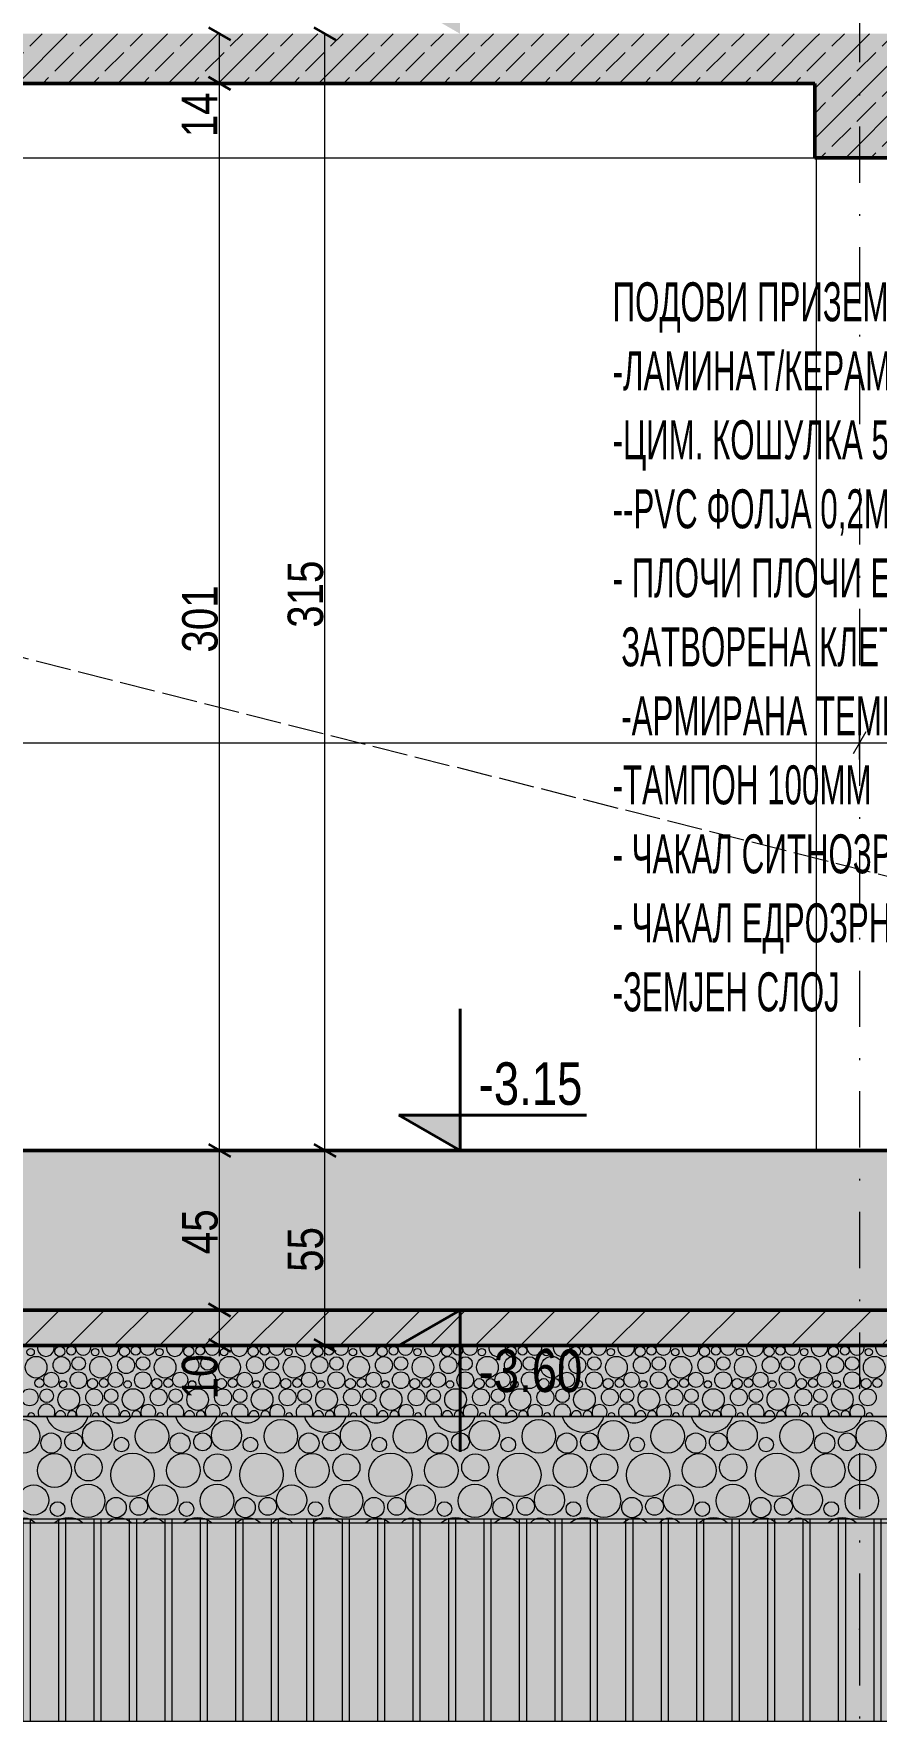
# Model space of a CAD drawing. Header units: millimetres. Extents: x -440 to 2671, y 0 to 297.
# Drawn here: x 224.3 to 271.9, y 64.1 to 159.3 of the extents above; entities that cross this region are included whole.
import ezdxf

# ---------------------------------------------------------------- set-up
doc = ezdxf.new("R2010")
doc.units = ezdxf.units.MM
doc.header["$MEASUREMENT"] = 0
doc.linetypes.add('- Осеви линии', pattern=[6.702778, 3.175, -1.763889, 0, -1.763889])
doc.linetypes.add('- Скирити линии', pattern=[2.45, 2, -0.45])
for name, color, linetype, lineweight, true_color in [('1', 7, 'Continuous', 13, 0x2b2b2b), ('104', 7, 'Continuous', 15, 0x3e3e3e), ('161', 7, 'Continuous', 15, 0x6a6a6a), ('19', 7, 'Continuous', 0, 0xe4e4e4), ('29', 7, 'Continuous', 50, 0x111111), ('4', 7, 'Continuous', 20, 0x3e3e3e), ('45', 7, 'Continuous', 35, 0x404040), ('46', 7, 'Continuous', 35, 0x4e4e4e), ('61', 7, 'Continuous', 20, 0x6a6a6a), ('65', 7, 'Continuous', 20, 0x4e4e4e), ('84', 7, 'Continuous', 20, 0x3e3e3e), ('85', 7, 'Continuous', 20, 0x404040), ('88', 7, 'Continuous', 20, 0x5e5e5e)]:
    doc.layers.add(name, color=color, linetype=linetype, lineweight=lineweight, true_color=true_color)
for name, color, linetype, lineweight in [('101', 253, 'Continuous', 15), ('102', 254, 'Continuous', 15), ('141', 7, 'Continuous', 35), ('164', 255, 'Continuous', 15), ('18', 9, 'Continuous', 15), ('21', 7, 'Continuous', 50), ('27', 7, 'Continuous', 40), ('7', 7, 'Continuous', 25)]:
    doc.layers.add(name, color=color, linetype=linetype, lineweight=lineweight)
doc.styles.add('GENERATED_STYLE_6', font='GOTHIC.TTF')
pattern_1 = [(45, (-1043.7373, 159.275), (-1.4142136, 1.4142136), []), (45, (-1044.4444, 159.9821), (-1.4142136, 1.4142136), [1.5, -0.5])]

# ---------------------------------------------------------------- blocks, each defined once
blk = doc.blocks.new('*X2')
at = {"layer": '101', "color": 253, "linetype": 'Continuous', "lineweight": 15}
for centre, radius in [((224.156, 84.901), 0.207), ((225.807, 84.942), 0.286), ((226.445, 84.978), 0.251), ((227.793, 84.901), 0.207), ((229.444, 84.942), 0.286), ((230.083, 84.978), 0.251), ((231.43, 84.901), 0.207), ((233.081, 84.942), 0.286), ((233.72, 84.978), 0.251), ((235.067, 84.901), 0.207), ((236.718, 84.942), 0.286), ((237.357, 84.978), 0.251), ((238.704, 84.901), 0.207), ((240.356, 84.942), 0.286), ((240.994, 84.978), 0.251), ((242.341, 84.901), 0.207), ((243.993, 84.942), 0.286), ((244.631, 84.978), 0.251), ((245.978, 84.901), 0.207), ((247.63, 84.942), 0.286), ((248.268, 84.978), 0.251), ((249.615, 84.901), 0.207), ((251.267, 84.942), 0.286), ((251.905, 84.978), 0.251), ((253.252, 84.901), 0.207), ((254.904, 84.942), 0.286), ((255.542, 84.978), 0.251), ((256.89, 84.901), 0.207), ((258.541, 84.942), 0.286), ((259.179, 84.978), 0.251), ((260.527, 84.901), 0.207), ((262.178, 84.942), 0.286), ((262.816, 84.978), 0.251), ((264.164, 84.901), 0.207), ((265.815, 84.942), 0.286), ((266.453, 84.978), 0.251), ((267.801, 84.901), 0.207), ((269.452, 84.942), 0.286), ((270.09, 84.978), 0.251), ((271.438, 84.901), 0.207), ((224.468, 84.044), 0.612), ((225.904, 84.169), 0.477), ((226.854, 83.314), 0.473), ((226.864, 84.257), 0.384), ((228.105, 84.044), 0.612), ((229.541, 84.169), 0.477), ((230.491, 83.314), 0.473), ((230.501, 84.257), 0.384), ((231.742, 84.044), 0.612), ((233.178, 84.169), 0.477), ((234.128, 83.314), 0.473), ((234.138, 84.257), 0.384), ((235.379, 84.044), 0.612), ((236.815, 84.169), 0.477), ((237.765, 83.314), 0.473), ((237.775, 84.257), 0.384), ((239.017, 84.044), 0.612), ((240.452, 84.169), 0.477), ((241.402, 83.314), 0.473), ((241.412, 84.257), 0.384), ((242.654, 84.044), 0.612), ((244.089, 84.169), 0.477), ((245.039, 83.314), 0.473), ((245.05, 84.257), 0.384), ((246.291, 84.044), 0.612), ((247.726, 84.169), 0.477), ((248.676, 83.314), 0.473), ((248.687, 84.257), 0.384), ((249.928, 84.044), 0.612), ((251.363, 84.169), 0.477), ((252.314, 83.314), 0.473), ((252.324, 84.257), 0.384), ((253.565, 84.044), 0.612), ((255, 84.169), 0.477), ((255.951, 83.314), 0.473), ((255.961, 84.257), 0.384), ((257.202, 84.044), 0.612), ((258.638, 84.169), 0.477), ((259.588, 83.314), 0.473), ((259.598, 84.257), 0.384), ((260.839, 84.044), 0.612), ((262.275, 84.169), 0.477), ((263.225, 83.314), 0.473), ((263.235, 84.257), 0.384), ((264.476, 84.044), 0.612), ((265.912, 84.169), 0.477), ((266.862, 83.314), 0.473), ((266.872, 84.257), 0.384), ((268.113, 84.044), 0.612), ((269.549, 84.169), 0.477), ((270.499, 83.314), 0.473), ((270.509, 84.257), 0.384), ((271.75, 84.044), 0.612), ((224.104, 82.349), 0.477), ((224.645, 83.158), 0.251), ((225.319, 83.335), 0.426), ((226.305, 82.224), 0.612), ((225.993, 83.081), 0.207), ((227.741, 82.349), 0.477), ((227.644, 83.122), 0.286), ((228.283, 83.158), 0.251), ((228.956, 83.335), 0.426), ((229.942, 82.224), 0.612), ((229.63, 83.081), 0.207), ((231.378, 82.349), 0.477), ((231.281, 83.122), 0.286), ((231.92, 83.158), 0.251), ((232.593, 83.335), 0.426), ((233.579, 82.224), 0.612), ((233.267, 83.081), 0.207), ((235.015, 82.349), 0.477), ((234.918, 83.122), 0.286), ((235.557, 83.158), 0.251), ((236.23, 83.335), 0.426), ((237.217, 82.224), 0.612), ((236.904, 83.081), 0.207), ((238.652, 82.349), 0.477), ((238.556, 83.122), 0.286), ((239.194, 83.158), 0.251), ((239.868, 83.335), 0.426), ((240.854, 82.224), 0.612), ((240.541, 83.081), 0.207), ((242.289, 82.349), 0.477), ((242.193, 83.122), 0.286), ((242.831, 83.158), 0.251), ((243.505, 83.335), 0.426), ((244.491, 82.224), 0.612), ((244.178, 83.081), 0.207), ((245.926, 82.349), 0.477), ((245.83, 83.122), 0.286), ((246.468, 83.158), 0.251), ((247.142, 83.335), 0.426), ((248.128, 82.224), 0.612), ((247.815, 83.081), 0.207), ((249.563, 82.349), 0.477), ((249.467, 83.122), 0.286), ((250.105, 83.158), 0.251), ((250.779, 83.335), 0.426), ((251.765, 82.224), 0.612), ((251.452, 83.081), 0.207), ((253.2, 82.349), 0.477), ((253.104, 83.122), 0.286), ((253.742, 83.158), 0.251), ((254.416, 83.335), 0.426), ((255.402, 82.224), 0.612), ((255.09, 83.081), 0.207), ((256.838, 82.349), 0.477), ((256.741, 83.122), 0.286), ((257.379, 83.158), 0.251), ((258.053, 83.335), 0.426), ((259.039, 82.224), 0.612), ((258.727, 83.081), 0.207), ((260.475, 82.349), 0.477), ((260.378, 83.122), 0.286), ((261.016, 83.158), 0.251), ((261.69, 83.335), 0.426), ((262.676, 82.224), 0.612), ((262.364, 83.081), 0.207), ((264.112, 82.349), 0.477), ((264.015, 83.122), 0.286), ((264.653, 83.158), 0.251), ((265.327, 83.335), 0.426), ((266.313, 82.224), 0.612), ((266.001, 83.081), 0.207), ((267.749, 82.349), 0.477), ((267.652, 83.122), 0.286), ((268.29, 83.158), 0.251), ((268.964, 83.335), 0.426), ((269.95, 82.224), 0.612), ((269.638, 83.081), 0.207), ((271.386, 82.349), 0.477), ((271.289, 83.122), 0.286), ((271.927, 83.158), 0.251), ((225.064, 82.437), 0.384), ((228.701, 82.437), 0.384), ((232.338, 82.437), 0.384), ((235.975, 82.437), 0.384), ((239.612, 82.437), 0.384), ((243.25, 82.437), 0.384), ((246.887, 82.437), 0.384), ((250.524, 82.437), 0.384), ((254.161, 82.437), 0.384), ((257.798, 82.437), 0.384), ((261.435, 82.437), 0.384), ((265.072, 82.437), 0.384), ((268.709, 82.437), 0.384)]:
    blk.add_circle(centre, radius, dxfattribs=at)
for centre, radius, start, end in [((225.017, 85.134), 0.473, 162.59898, 17.40102), ((226.268, 85.864), 0.612, 254.33377, 285.66623), ((227.119, 85.155), 0.426, 163.6472, 16.3528), ((228.654, 85.134), 0.473, 162.59898, 17.40102), ((229.905, 85.864), 0.612, 254.33377, 285.66623), ((230.756, 85.155), 0.426, 163.6472, 16.3528), ((232.291, 85.134), 0.473, 162.59898, 17.40102), ((233.542, 85.864), 0.612, 254.33377, 285.66623), ((234.393, 85.155), 0.426, 163.6472, 16.3528), ((235.928, 85.134), 0.473, 162.59898, 17.40102), ((237.179, 85.864), 0.612, 254.33377, 285.66623), ((238.03, 85.155), 0.426, 163.6472, 16.3528), ((239.565, 85.134), 0.473, 162.59898, 17.40102), ((240.817, 85.864), 0.612, 254.33377, 285.66623), ((241.668, 85.155), 0.426, 163.6472, 16.3528), ((243.202, 85.134), 0.473, 162.59898, 17.40102), ((244.454, 85.864), 0.612, 254.33377, 285.66623), ((245.305, 85.155), 0.426, 163.6472, 16.3528), ((246.839, 85.134), 0.473, 162.59898, 17.40102), ((248.091, 85.864), 0.612, 254.33377, 285.66623), ((248.942, 85.155), 0.426, 163.6472, 16.3528), ((250.476, 85.134), 0.473, 162.59898, 17.40102), ((251.728, 85.864), 0.612, 254.33377, 285.66623), ((252.579, 85.155), 0.426, 163.6472, 16.3528), ((254.114, 85.134), 0.473, 162.59898, 17.40102), ((255.365, 85.864), 0.612, 254.33377, 285.66623), ((256.216, 85.155), 0.426, 163.6472, 16.3528), ((257.751, 85.134), 0.473, 162.59898, 17.40102), ((259.002, 85.864), 0.612, 254.33377, 285.66623), ((259.853, 85.155), 0.426, 163.6472, 16.3528), ((261.388, 85.134), 0.473, 162.59898, 17.40102), ((262.639, 85.864), 0.612, 254.33377, 285.66623), ((263.49, 85.155), 0.426, 163.6472, 16.3528), ((265.025, 85.134), 0.473, 162.59898, 17.40102), ((266.276, 85.864), 0.612, 254.33377, 285.66623), ((267.127, 85.155), 0.426, 163.6472, 16.3528), ((268.662, 85.134), 0.473, 162.59898, 17.40102), ((269.913, 85.864), 0.612, 254.33377, 285.66623), ((270.764, 85.155), 0.426, 163.6472, 16.3528), ((272.299, 85.134), 0.473, 162.59898, 17.40102), ((225.054, 81.494), 0.473, 332.4801, 207.5199), ((227.156, 81.515), 0.426, 325.62131, 214.37869), ((228.691, 81.494), 0.473, 332.4801, 207.5199), ((230.793, 81.515), 0.426, 325.62131, 214.37869), ((232.328, 81.494), 0.473, 332.4801, 207.5199), ((234.43, 81.515), 0.426, 325.62131, 214.37869), ((235.965, 81.494), 0.473, 332.4801, 207.5199), ((238.068, 81.515), 0.426, 325.62131, 214.37869), ((239.602, 81.494), 0.473, 332.4801, 207.5199), ((241.705, 81.515), 0.426, 325.62131, 214.37869), ((243.239, 81.494), 0.473, 332.4801, 207.5199), ((245.342, 81.515), 0.426, 325.62131, 214.37869), ((246.876, 81.494), 0.473, 332.4801, 207.5199), ((248.979, 81.515), 0.426, 325.62131, 214.37869), ((250.514, 81.494), 0.473, 332.4801, 207.5199), ((252.616, 81.515), 0.426, 325.62131, 214.37869), ((254.151, 81.494), 0.473, 332.4801, 207.5199), ((256.253, 81.515), 0.426, 325.62131, 214.37869), ((257.788, 81.494), 0.473, 332.4801, 207.5199), ((259.89, 81.515), 0.426, 325.62131, 214.37869), ((261.425, 81.494), 0.473, 332.4801, 207.5199), ((263.527, 81.515), 0.426, 325.62131, 214.37869), ((265.062, 81.494), 0.473, 332.4801, 207.5199), ((267.164, 81.515), 0.426, 325.62131, 214.37869), ((268.699, 81.494), 0.473, 332.4801, 207.5199), ((270.801, 81.515), 0.426, 325.62131, 214.37869), ((224.193, 81.261), 0.207, 3.86586, 176.13414), ((225.844, 81.303), 0.286, 354.47725, 185.52275), ((226.483, 81.338), 0.251, 345.45425, 194.54575), ((227.83, 81.261), 0.207, 3.86586, 176.13414), ((229.481, 81.303), 0.286, 354.47725, 185.52275), ((230.12, 81.338), 0.251, 345.45425, 194.54575), ((231.467, 81.261), 0.207, 3.86586, 176.13414), ((233.118, 81.303), 0.286, 354.47725, 185.52275), ((233.757, 81.338), 0.251, 345.45425, 194.54575), ((235.104, 81.261), 0.207, 3.86586, 176.13414), ((236.756, 81.303), 0.286, 354.47725, 185.52275), ((237.394, 81.338), 0.251, 345.45425, 194.54575), ((238.741, 81.261), 0.207, 3.86586, 176.13414), ((240.393, 81.303), 0.286, 354.47725, 185.52275), ((241.031, 81.338), 0.251, 345.45425, 194.54575), ((242.378, 81.261), 0.207, 3.86586, 176.13414), ((244.03, 81.303), 0.286, 354.47725, 185.52275), ((244.668, 81.338), 0.251, 345.45425, 194.54575), ((246.015, 81.261), 0.207, 3.86586, 176.13414), ((247.667, 81.303), 0.286, 354.47725, 185.52275), ((248.305, 81.338), 0.251, 345.45425, 194.54575), ((249.652, 81.261), 0.207, 3.86586, 176.13414), ((251.304, 81.303), 0.286, 354.47725, 185.52275), ((251.942, 81.338), 0.251, 345.45425, 194.54575), ((253.29, 81.261), 0.207, 3.86586, 176.13414), ((254.941, 81.303), 0.286, 354.47725, 185.52275), ((255.579, 81.338), 0.251, 345.45425, 194.54575), ((256.927, 81.261), 0.207, 3.86586, 176.13414), ((258.578, 81.303), 0.286, 354.47725, 185.52275), ((259.216, 81.338), 0.251, 345.45425, 194.54575), ((260.564, 81.261), 0.207, 3.86586, 176.13414), ((262.215, 81.303), 0.286, 354.47725, 185.52275), ((262.853, 81.338), 0.251, 345.45425, 194.54575), ((264.201, 81.261), 0.207, 3.86586, 176.13414), ((265.852, 81.303), 0.286, 354.47725, 185.52275), ((266.49, 81.338), 0.251, 345.45425, 194.54575), ((267.838, 81.261), 0.207, 3.86586, 176.13414), ((269.489, 81.303), 0.286, 354.47725, 185.52275), ((270.127, 81.338), 0.251, 345.45425, 194.54575), ((271.475, 81.261), 0.207, 3.86586, 176.13414)]:
    blk.add_arc(centre, radius, start, end, dxfattribs=at)
blk = doc.blocks.new('*X3')
at = {"layer": '101', "color": 253, "linetype": 'Continuous', "lineweight": 15}
for centre, radius in [((223.727, 80.151), 0.946), ((227.932, 80.194), 0.851), ((231.001, 80.151), 0.946), ((235.206, 80.194), 0.851), ((238.275, 80.151), 0.946), ((242.48, 80.194), 0.851), ((245.55, 80.151), 0.946), ((249.754, 80.194), 0.851), ((252.824, 80.151), 0.946), ((257.028, 80.194), 0.851), ((260.098, 80.151), 0.946), ((264.302, 80.194), 0.851), ((267.372, 80.151), 0.946), ((271.577, 80.194), 0.851), ((225.308, 79.768), 0.572), ((226.584, 79.839), 0.501), ((229.279, 79.686), 0.414), ((232.582, 79.768), 0.572), ((233.858, 79.839), 0.501), ((236.553, 79.686), 0.414), ((239.856, 79.768), 0.572), ((241.133, 79.839), 0.501), ((243.827, 79.686), 0.414), ((247.13, 79.768), 0.572), ((248.407, 79.839), 0.501), ((251.102, 79.686), 0.414), ((254.404, 79.768), 0.572), ((255.681, 79.839), 0.501), ((258.376, 79.686), 0.414), ((261.678, 79.768), 0.572), ((262.955, 79.839), 0.501), ((265.65, 79.686), 0.414), ((268.953, 79.768), 0.572), ((270.229, 79.839), 0.501), ((225.501, 78.222), 0.954), ((227.422, 78.398), 0.767), ((229.904, 77.972), 1.224), ((232.775, 78.222), 0.954), ((234.696, 78.398), 0.767), ((237.178, 77.972), 1.224), ((240.049, 78.222), 0.954), ((241.97, 78.398), 0.767), ((244.452, 77.972), 1.224), ((247.323, 78.222), 0.954), ((249.244, 78.398), 0.767), ((251.726, 77.972), 1.224), ((254.598, 78.222), 0.954), ((256.518, 78.398), 0.767), ((259, 77.972), 1.224), ((261.872, 78.222), 0.954), ((263.792, 78.398), 0.767), ((266.275, 77.972), 1.224), ((269.146, 78.222), 0.954), ((271.067, 78.398), 0.767), ((224.332, 76.554), 0.851), ((227.401, 76.511), 0.946), ((231.606, 76.554), 0.851), ((234.675, 76.511), 0.946), ((238.88, 76.554), 0.851), ((241.95, 76.511), 0.946), ((246.154, 76.554), 0.851), ((249.224, 76.511), 0.946), ((253.428, 76.554), 0.851), ((256.498, 76.511), 0.946), ((260.702, 76.554), 0.851), ((263.772, 76.511), 0.946), ((267.977, 76.554), 0.851), ((271.046, 76.511), 0.946), ((225.679, 76.046), 0.414), ((228.982, 76.129), 0.572), ((230.258, 76.199), 0.501), ((232.953, 76.046), 0.414), ((236.256, 76.129), 0.572), ((237.533, 76.199), 0.501), ((240.227, 76.046), 0.414), ((243.53, 76.129), 0.572), ((244.807, 76.199), 0.501), ((247.502, 76.046), 0.414), ((250.804, 76.129), 0.572), ((252.081, 76.199), 0.501), ((254.776, 76.046), 0.414), ((258.078, 76.129), 0.572), ((259.355, 76.199), 0.501), ((262.05, 76.046), 0.414), ((265.353, 76.129), 0.572), ((266.629, 76.199), 0.501), ((269.324, 76.046), 0.414)]:
    blk.add_circle(centre, radius, dxfattribs=at)
for centre, radius, start, end in [((226.23, 81.612), 1.224, 195.99442, 344.00558), ((229.101, 81.861), 0.954, 217.9292, 322.0708), ((233.504, 81.612), 1.224, 195.99442, 344.00558), ((236.375, 81.861), 0.954, 217.9292, 322.0708), ((240.778, 81.612), 1.224, 195.99442, 344.00558), ((243.649, 81.861), 0.954, 217.9292, 322.0708), ((248.052, 81.612), 1.224, 195.99442, 344.00558), ((250.923, 81.861), 0.954, 217.9292, 322.0708), ((255.326, 81.612), 1.224, 195.99442, 344.00558), ((258.198, 81.861), 0.954, 217.9292, 322.0708), ((262.6, 81.612), 1.224, 195.99442, 344.00558), ((265.472, 81.861), 0.954, 217.9292, 322.0708), ((269.875, 81.612), 1.224, 195.99442, 344.00558), ((223.822, 74.758), 0.767, 42.37311, 137.62689), ((226.304, 74.332), 1.224, 50.34184, 129.65816), ((229.175, 74.582), 0.954, 46.61075, 133.38925), ((231.096, 74.758), 0.767, 42.37311, 137.62689), ((233.578, 74.332), 1.224, 50.34184, 129.65816), ((236.449, 74.582), 0.954, 46.61075, 133.38925), ((238.37, 74.758), 0.767, 42.37311, 137.62689), ((240.852, 74.332), 1.224, 50.34184, 129.65816), ((243.723, 74.582), 0.954, 46.61075, 133.38925), ((245.644, 74.758), 0.767, 42.37311, 137.62689), ((248.126, 74.332), 1.224, 50.34184, 129.65816), ((250.998, 74.582), 0.954, 46.61075, 133.38925), ((252.918, 74.758), 0.767, 42.37311, 137.62689), ((255.4, 74.332), 1.224, 50.34184, 129.65816), ((258.272, 74.582), 0.954, 46.61075, 133.38925), ((260.192, 74.758), 0.767, 42.37311, 137.62689), ((262.675, 74.332), 1.224, 50.34184, 129.65816), ((265.546, 74.582), 0.954, 46.61075, 133.38925), ((267.467, 74.758), 0.767, 42.37311, 137.62689), ((269.949, 74.332), 1.224, 50.34184, 129.65816)]:
    blk.add_arc(centre, radius, start, end, dxfattribs=at)

msp = doc.modelspace()

# ---------------------------------------------------------------- hatches: boundary and pattern name
at = {"linetype": 'Continuous', "lineweight": 0, "true_color": 0x000000}
for points in [[(248.382, 159.275), (248.382, 161.275), (244.922, 161.275)], [(248.382, 96.275), (248.382, 98.275), (244.922, 98.275)], [(248.382, 87.275), (244.922, 85.275), (248.382, 85.275)]]:
    msp.add_hatch(color=18, dxfattribs=at).paths.add_polyline_path(points)
at = {"layer": '1', "linetype": 'Continuous', "lineweight": 13, "true_color": 0x2b2b2b}
h = msp.add_hatch(dxfattribs=at)
h.set_pattern_fill('1_СТОМАНОБЕТОН_0001', color=250, style=0, pattern_type=2)
h.set_pattern_definition(pattern_1)
h.paths.add_polyline_path([(170.372, 159.275), (170.372, 156.475), (268.401, 156.475), (268.401, 159.275)])
h = msp.add_hatch(dxfattribs=at)
h.set_pattern_fill('1_СТОМАНОБЕТОН_0001', color=250, style=0, pattern_type=2)
h.set_pattern_definition(pattern_1)
h.paths.add_polyline_path([(268.401, 159.275), (268.401, 152.275), (273.401, 152.275), (273.401, 159.275)])
h = msp.add_hatch(dxfattribs=at)
h.set_pattern_fill('1_СТОМАНОБЕТОН_0001', color=250, style=0, pattern_type=2)
h.set_pattern_definition(pattern_1)
h.paths.add_polyline_path([(333.42, 87.275), (333.42, 96.275), (93.419, 96.275), (93.419, 87.275)])
at = {"layer": '102', "linetype": 'Continuous', "lineweight": 15}
for points in [[(41.424, 64.075), (387.57, 64.075), (387.57, 80.433), (335.689, 94.015), (335.584, 75.475), (82.184, 75.475), (82.184, 86.275), (82.184, 96.275), (71.699, 153.34), (41.424, 153.34)], [(91.584, 87.275), (91.584, 85.275), (335.584, 85.275), (335.584, 87.275)]]:
    msp.add_hatch(color=254, dxfattribs=at).paths.add_polyline_path(points)
at = {"layer": '104', "linetype": 'Continuous', "lineweight": 15, "true_color": 0x3e3e3e}
h = msp.add_hatch(dxfattribs=at)
h.set_pattern_fill('MASONRY_BLOCK_0001', color=250, style=0, pattern_type=2)
h.set_pattern_definition([(45, (-1043.7373, 159.275), (-1.2727922, 1.2727922), [])])
h.paths.add_polyline_path([(91.584, 87.275), (91.584, 85.275), (335.584, 85.275), (335.584, 87.275)])
at = {"layer": '161', "linetype": 'Continuous', "lineweight": 15, "true_color": 0x6a6a6a}
h = msp.add_hatch(dxfattribs=at)
h.set_pattern_fill('DOUBLE_1_1_0001', color=251, style=0, pattern_type=2)
h.set_pattern_definition([(90, (236.1403, 95.2958), (-2, 0), []), (90, (235.7403, 95.2958), (-2, 0), [])])
h.paths.add_polyline_path([(41.424, 64.075), (387.57, 64.075), (387.57, 80.433), (335.689, 94.015), (335.584, 75.475), (82.184, 75.475), (82.184, 86.275), (82.184, 96.275), (71.699, 153.34), (41.424, 153.34)])
at = {"layer": '18', "linetype": 'Continuous', "lineweight": 15}
for points in [[(170.372, 159.275), (170.372, 156.475), (268.401, 156.475), (268.401, 159.275)], [(268.401, 159.275), (268.401, 152.275), (273.401, 152.275), (273.401, 159.275)], [(333.42, 87.275), (333.42, 96.275), (93.419, 96.275), (93.419, 87.275)]]:
    msp.add_hatch(color=9, dxfattribs=at).paths.add_polyline_path(points)
at = {"layer": '19', "linetype": 'Continuous', "lineweight": 0, "true_color": 0xe4e4e4}
for points in [[(82.184, 81.275), (335.584, 81.275), (335.584, 85.275), (82.184, 85.275)], [(82.184, 75.275), (335.584, 75.275), (335.584, 81.275), (82.184, 81.275)]]:
    msp.add_hatch(color=254, dxfattribs=at).paths.add_polyline_path(points)

# ---------------------------------------------------------------- linework, layer by layer
at = {"layer": '101', "color": 253, "linetype": 'Continuous', "lineweight": 15, "flags": 128}
msp.add_lwpolyline([(82.184, 75.275), (335.584, 75.275), (335.584, 81.275), (82.184, 81.275)], close=True, dxfattribs=at)
at = {"layer": '104', "color": 250, "linetype": 'Continuous', "lineweight": 15, "true_color": 0x3e3e3e, "flags": 128}
for points in [[(387.57, 64.075), (387.57, 80.433), (335.689, 94.015), (335.584, 75.475), (82.184, 75.475), (82.184, 86.275), (82.184, 96.275), (71.699, 153.34), (41.424, 153.34)], [(41.424, 64.075), (387.57, 64.075)]]:
    msp.add_lwpolyline(points, dxfattribs=at)
at = {"layer": '141', "color": 7, "linetype": 'Continuous', "lineweight": 35}
for p, q in [((248.382, 96.275), (246.882, 96.275)), ((248.382, 96.275), (249.882, 96.275)), ((248.382, 87.275), (246.882, 87.275)), ((248.382, 87.275), (249.882, 87.275))]:
    msp.add_line(p, q, dxfattribs=at)
at = {"layer": '164', "color": 255, "linetype": 'Continuous', "lineweight": 15}
msp.add_line((170.468, 152.275), (268.401, 152.275), dxfattribs=at)
at = {"layer": '21', "color": 7, "linetype": 'Continuous', "lineweight": 50, "flags": 128}
msp.add_lwpolyline([(91.584, 87.275), (335.584, 87.275), (335.584, 85.275), (91.584, 85.275)], close=True, dxfattribs=at)
at = {"layer": '27', "color": 7, "linetype": 'Continuous', "lineweight": 40}
for p, q in [((248.382, 96.275), (248.382, 104.275)), ((248.382, 96.275), (244.922, 98.275)), ((244.922, 98.275), (248.382, 98.275)), ((248.382, 98.275), (255.508, 98.275)), ((248.382, 87.275), (244.922, 85.275)), ((248.382, 87.275), (248.382, 79.275)), ((244.922, 85.275), (248.382, 85.275)), ((248.382, 85.275), (255.508, 85.275))]:
    msp.add_line(p, q, dxfattribs=at)
at = {"layer": '29', "linetype": 'Continuous', "lineweight": 50}
for p, q in [((268.401, 156.475), (170.373, 156.475)), ((268.401, 156.475), (268.401, 152.275)), ((273.401, 152.275), (268.401, 152.275)), ((328.42, 96.275), (170.373, 96.275)), ((333.42, 87.275), (93.419, 87.275))]:
    msp.add_line(p, q, dxfattribs=at)
at = {"layer": '4', "color": 250, "linetype": '- Осеви линии', "lineweight": 20, "true_color": 0x3e3e3e}
for p, q in [((270.913, 249.275), (270.913, 69.275)), ((270.913, 249.275), (270.913, 69.275)), ((270.913, 249.275), (270.913, 69.275)), ((270.913, 69.275), (270.913, 64.075)), ((270.913, 69.275), (270.913, 64.075)), ((270.913, 69.275), (270.913, 64.075))]:
    msp.add_line(p, q, dxfattribs=at)
msp.add_point((270.913, 69.275), dxfattribs=at)
msp.add_point((270.913, 69.275), dxfattribs=at)
msp.add_point((270.913, 69.275), dxfattribs=at)
msp.add_point((270.913, 69.275), dxfattribs=at)
msp.add_point((270.913, 69.275), dxfattribs=at)
msp.add_point((270.913, 69.275), dxfattribs=at)
at = {"layer": '45', "color": 250, "linetype": 'Continuous', "lineweight": 35, "true_color": 0x404040}
for p, q in [((234.183, 159.636), (235.433, 158.914)), ((240.134, 159.636), (241.384, 158.914)), ((234.183, 156.836), (235.433, 156.114)), ((234.183, 96.636), (235.433, 95.914)), ((240.134, 96.636), (241.384, 95.914)), ((234.183, 87.636), (235.433, 86.914)), ((234.183, 85.636), (235.433, 84.914)), ((240.134, 85.636), (241.384, 84.914))]:
    msp.add_line(p, q, dxfattribs=at)
at = {"layer": '61', "color": 251, "linetype": '- Скирити линии', "lineweight": 20, "true_color": 0x6a6a6a, "flags": 128}
msp.add_lwpolyline([(98.584, 155.775), (333.584, 96.275)], dxfattribs=at)
at = {"layer": '84', "color": 250, "linetype": 'Continuous', "lineweight": 20, "true_color": 0x3e3e3e, "flags": 128}
msp.add_lwpolyline([(82.184, 81.275), (335.584, 81.275), (335.584, 85.275), (82.184, 85.275)], close=True, dxfattribs=at)
at = {"layer": '85', "linetype": 'Continuous', "lineweight": 20}
for p, q in [((234.808, 156.475), (234.808, 159.275)), ((240.759, 96.275), (240.759, 159.275)), ((235.745, 156.475), (233.87, 156.475)), ((234.808, 96.275), (234.808, 156.475)), ((270.913, 118.337), (270.913, 120.212)), ((167.913, 119.275), (270.913, 119.275)), ((271.274, 119.9), (270.552, 118.65)), ((270.913, 119.275), (330.913, 119.275)), ((235.745, 96.275), (233.87, 96.275)), ((234.808, 87.275), (234.808, 96.275)), ((241.696, 96.275), (239.821, 96.275)), ((240.759, 85.275), (240.759, 96.275)), ((235.745, 87.275), (233.87, 87.275)), ((234.808, 85.275), (234.808, 87.275)), ((235.745, 85.275), (233.87, 85.275)), ((234.808, 84.664), (234.808, 85.275)), ((241.696, 85.275), (239.821, 85.275)), ((240.759, 84.664), (240.759, 85.275))]:
    msp.add_line(p, q, dxfattribs=at)
at = {"layer": '88', "color": 251, "linetype": 'Continuous', "lineweight": 20, "true_color": 0x5e5e5e}
msp.add_line((268.499, 96.275), (268.499, 152.275), dxfattribs=at)

# ---------------------------------------------------------------- block references
at = {"layer": '65', "color": 251, "linetype": 'Continuous', "lineweight": 20, "true_color": 0x4e4e4e}
for name in ['*X2', '*X3']:
    msp.add_blockref(name, (0, 0), dxfattribs=at)

# ---------------------------------------------------------------- texts
at = {"layer": '1', "linetype": 'Continuous', "lineweight": 13, "char_height": 2.4, "attachment_point": 7, "style": 'GENERATED_STYLE_6'}
for s, insert in [('\\A1;{\\W0.800000x;\\pql;\\fCentury Gothic|b0|i0|c0|p34;-3.15}', (249.433, 98.814)), ('\\A1;{\\W0.800000x;\\pql;\\fCentury Gothic|b0|i0|c0|p34;-3.60}', (249.433, 82.614))]:
    msp.add_mtext(s, dxfattribs=dict(at, insert=insert))
at = {"layer": '46', "color": 251, "linetype": 'Continuous', "lineweight": 35, "true_color": 0x4e4e4e, "char_height": 2, "attachment_point": 7, "rotation": 90, "style": 'GENERATED_STYLE_6'}
for s, insert in [('\\A1;{\\W0.850000x;\\pql;\\fCentury Gothic|b0|i0|c0|p34;14}', (234.682, 153.438)), ('\\A1;{\\W0.850000x;\\pql;\\fCentury Gothic|b0|i0|c0|p34;315}', (240.684, 125.763)), ('\\A1;{\\W0.850000x;\\pql;\\fCentury Gothic|b0|i0|c0|p34;301}', (234.733, 124.363)), ('\\A1;{\\W0.850000x;\\pql;\\fCentury Gothic|b0|i0|c0|p34;45}', (234.733, 90.427)), ('\\A1;{\\W0.850000x;\\pql;\\fCentury Gothic|b0|i0|c0|p34;55}', (240.684, 89.427)), ('\\A1;{\\W0.850000x;\\pql;\\fCentury Gothic|b0|i0|c0|p34;10}', (234.733, 82.238))]:
    msp.add_mtext(s, dxfattribs=dict(at, insert=insert))
at = {"layer": '7', "color": 7, "linetype": 'Continuous', "lineweight": 25, "insert": (256.987, 104.092), "char_height": 2.2, "attachment_point": 7, "line_spacing_factor": 1.061514, "style": 'GENERATED_STYLE_6'}
msp.add_mtext('\\A1;{\\W0.600000x;\\pql;\\fCentury Gothic|b0|i0|c0|p34;ПОДОВИ ПРИЗЕМЈЕ\\P\\pql;\\fCentury Gothic|b0|i0|c0|p34;-ЛАМИНАТ/КЕРАМИЧНИ ПЛОЧКИ\\P\\pql;\\fCentury Gothic|b0|i0|c0|p34;-ЦИМ. КОШУЛКА 5СМ\\P\\pql;\\fCentury Gothic|b0|i0|c0|p34;--PVC ФОЛJA 0,2ММ - 1 СЛОЈ\\P\\pql;\\fCentury Gothic|b0|i0|c0|p34;- ПЛОЧИ \\fCentury Gothic|b0|i0|c0|p34;\\c2829099;ПЛОЧИ ЕКСТРУДИРАН ПЕНОПОЛИСТИРЕН\\P\\pql;\\fCentury Gothic|b0|i0|c0|p34; ЗАТВОРЕНА КЛЕТOЧНА СТРУКТУРА G=32 KG/М3   Л=0.033 W/M*K- 100 ММ\\P\\pql;\\fCentury Gothic|b0|i0|c0|p34;\\C7; -АРМИРАНА TEМЕЛНА ПЛОЧА 45СМ МБ30\\P\\pql;\\fCentury Gothic|b0|i0|c0|p34;-ТАМПОН 100ММ\\P\\pql;\\fCentury Gothic|b0|i0|c0|p34;\\c2829099;-\\fCentury Gothic|b0|i0|c0|p34;\\C7; ЧАКАЛ СИТНОЗРНЕН И СРЕДНОЗРНЕН ФРАКЦИЈА 0-63 - 200 ММ\\P\\pql;\\fCentury Gothic|b0|i0|c0|p34;- ЧАКАЛ ЕДРОЗРНЕН, ФРАКЦИЈА 70-130 - 300 ММ\\P\\pql;\\fCentury Gothic|b0|i0|c0|p34;-ЗЕМЈЕН СЛОЈ}', dxfattribs=at)

doc.saveas('drawing.dxf')
